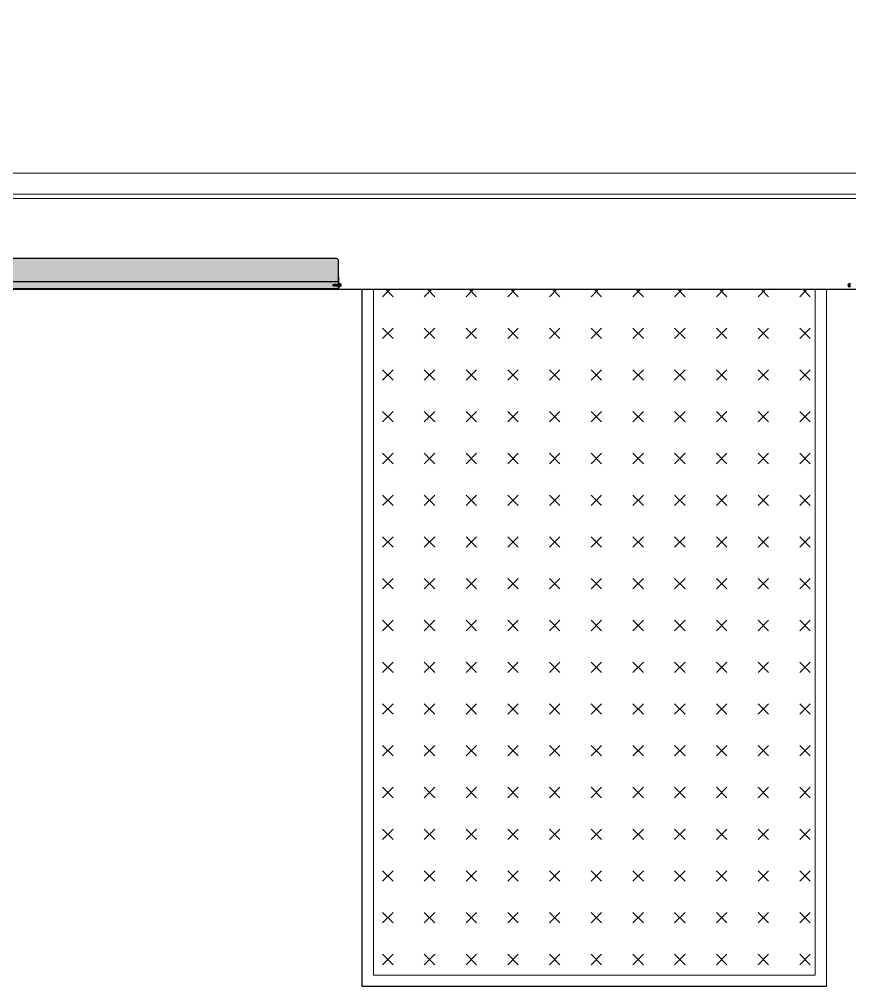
# Model space of a CAD drawing. Header units: millimetres. Extents: x 4003075 to 5615882, y 1445368 to 2591247.
# Drawn here: x 5413600 to 5417174, y 2413368 to 2417529 of the extents above; entities that cross this region are included whole.
import ezdxf

# ---------------------------------------------------------------- set-up
doc = ezdxf.new("R2010")
doc.units = ezdxf.units.MM
for name, color, linetype in [('HEB-Area(PC Topping)', 3, 'Continuous'), ('XR-평면도$0$A-ELEV-PATT', 9, 'Continuous'), ('XR-평면도$0$FUR', 9, 'Continuous')]:
    doc.layers.add(name, color=color, linetype=linetype)
for name, color, linetype, lineweight in [('XR-평면도$0$A-CNTL', 9, 'Continuous', 15), ('XR-평면도$0$A-ELEV-LIN2', 9, 'Continuous', 25), ('XR-평면도$0$A-ELEV-LIN3', 9, 'Continuous', 18)]:
    doc.layers.add(name, color=color, linetype=linetype, lineweight=lineweight)

# ---------------------------------------------------------------- blocks, each defined once
blk = doc.blocks.new('XR-평면도$0$중심선(210216)')
at = {"layer": 'XR-평면도$0$A-CNTL', "ltscale": 300}
blk.add_lwpolyline([(-10000, 77000), (186000, 77000)], dxfattribs=at)
blk = doc.blocks.new('XR-평면도$0$DOCK LEVELER')
at = {"layer": 'XR-평면도$0$A-ELEV-PATT'}
h = blk.add_hatch(dxfattribs=at)
h.set_pattern_fill('CROSS', color=256, scale=20, angle=45, style=0)
h.set_pattern_definition([(45, (-351777.25, -177961.83), (1e-14, 179.605122), [63.5, -190.5]), (135, (-351732.35, -177961.83), (-179.605122, 1e-14), [63.5, -190.5])])
h.paths.add_polyline_path([(-950, 2950), (-950, 0), (950, 0), (950, 2950)])
at = {"layer": 'XR-평면도$0$A-ELEV-LIN3'}
for p, q in [((-950, 0), (-950, 2950)), ((-950, 2950), (950, 2950)), ((950, 2950), (950, 0))]:
    blk.add_line(p, q, dxfattribs=at)
blk.add_lwpolyline([(1000, 0), (-1000, 0), (-1000, 3000), (1000, 3000)], close=True, dxfattribs=at)
blk = doc.blocks.new('XR-평면도$0$스크린+범퍼_기준층(도크레밸러)')
at = {"layer": 'XR-평면도$0$A-ELEV-PATT', "ltscale": 0.002}
h = blk.add_hatch(dxfattribs=at)
h.set_pattern_fill('AR-HBONE', color=256, scale=0.1, angle=450, style=0)
h.set_pattern_definition([(135, (-50954683.464, -21380461.164), (-14.3684097937, 2e-14), [30.48, -10.16]), (225, (-50954690.648, -21380453.98), (-14.3684097937, 2e-14), [30.48, -10.16])])
h.paths.add_polyline_path([(32, -4398), (2, -4398), (2, -602), (32, -602)])
h = blk.add_hatch(dxfattribs=at)
h.set_pattern_fill('AR-SAND', color=256, angle=450, style=0)
h.set_pattern_definition([(127.5, (-50954928.292, -21381394.81), (-48.941323733, -1.600031296), [0, -38.608, 0, -43.18, 0, -41.275]), (97.5, (-50954928.29, -21381394.81), (-71.68251006, 44.95232831), [0, -20.828, 0, -34.798, 0, -13.335]), (57.5, (-50954928.292, -21381426.05), (-0.143718468, 79.099237024), [0, -12.7, 0, -45.72, 0, -59.69]), (47.5, (-50954928.29, -21381426.05), (-22.292932326, 76.35564525), [0, -6.35, 0, -29.972, 0, -34.29])])
edge = h.paths.add_edge_path()
edge.add_line((123.7, -4398), (32, -4398))
edge.add_line((32, -4398), (32, -602))
edge.add_line((32, -602), (123.7, -602))
edge.add_arc((123.7, -610.3), 8.33, 360, 450, ccw=False)
edge.add_line((132, -610.3), (132, -4389.7))
edge.add_arc((123.7, -4389.7), 8.33, 270, 360, ccw=False)
at = {"layer": 'XR-평면도$0$A-ELEV-LIN3'}
blk.add_line((0, -4400), (0, -600), dxfattribs=at)
at = {"layer": 'XR-평면도$0$A-ELEV-LIN3', "linetype": 'Continuous'}
blk.add_lwpolyline([(408.8, -619.5), (408.8, -10380.5), (391.3, -10380.5), (391.3, -619.5)], dxfattribs=at)
at = {"layer": 'XR-평면도$0$A-ELEV-PATT'}
for p, q in [((32, -4398), (32, -602)), ((132, -4389.7), (132, -610.3)), ((2, -4398), (123.7, -4398)), ((22.9, -4403.8), (12.4, -4403.8)), ((12.4, -4407.5), (12.4, -4403.8)), ((21.8, -4381.1), (13.5, -4384.5)), ((21.8, -4381.1), (13.5, -4384.5)), ((16.6, -4381.4), (13.5, -4382.7)), ((16.6, -4381.4), (13.5, -4382.7)), ((21.8, -4382.9), (13.5, -4386.4)), ((21.8, -4382.9), (13.5, -4386.4)), ((21.8, -4384.8), (13.5, -4388.2)), ((21.8, -4384.8), (13.5, -4388.2)), ((21.8, -4386.6), (13.5, -4390)), ((21.8, -4386.6), (13.5, -4390)), ((21.8, -4388.4), (13.5, -4391.9)), ((21.8, -4388.4), (13.5, -4391.9)), ((21.8, -4390.3), (13.5, -4393.7)), ((21.8, -4390.3), (13.5, -4393.7)), ((21.8, -4392.1), (13.5, -4395.5)), ((21.8, -4392.1), (13.5, -4395.5)), ((21.8, -4393.9), (13.5, -4397.4)), ((21.8, -4393.9), (13.5, -4397.4)), ((21.8, -4395.8), (13.5, -4399.2)), ((21.8, -4395.8), (13.5, -4399.2)), ((21.8, -4408), (13.6, -4408)), ((14.5, -4377.6), (14.5, -4381.9)), ((14.5, -4382.7), (14.5, -4383.7)), ((14.5, -4384.5), (14.5, -4385.5)), ((14.5, -4386.4), (14.5, -4387.4)), ((14.5, -4388.2), (14.5, -4389.2)), ((14.5, -4390), (14.5, -4391)), ((14.5, -4391.9), (14.5, -4392.9)), ((14.5, -4393.7), (14.5, -4394.7)), ((14.5, -4395.5), (14.5, -4396.5)), ((14.5, -4397.4), (14.5, -4398.4)), ((14.5, -4399.2), (14.5, -4400)), ((15, -4407.5), (15, -4403.8)), ((21.8, -4397.6), (15.9, -4400)), ((20.4, -4407.5), (20.4, -4403.8)), ((20.8, -4377.6), (20.8, -4381.1)), ((20.8, -4381.9), (20.8, -4382.9)), ((20.8, -4383.7), (20.8, -4384.8)), ((20.8, -4385.6), (20.8, -4386.6)), ((20.8, -4387.4), (20.8, -4388.4)), ((20.8, -4389.2), (20.8, -4390.3)), ((20.8, -4391.1), (20.8, -4392.1)), ((20.8, -4392.9), (20.8, -4393.9)), ((20.8, -4394.7), (20.8, -4395.8)), ((20.8, -4396.6), (20.8, -4397.6)), ((20.8, -4398.4), (20.8, -4400)), ((22.9, -4407.5), (22.9, -4403.8)), ((12.4, -6592.5), (12.4, -6596.2)), ((22.9, -6596.2), (12.4, -6596.2)), ((21.8, -6592), (13.6, -6592)), ((15, -6592.5), (15, -6596.2)), ((20.4, -6592.5), (20.4, -6596.2)), ((22.9, -6592.5), (22.9, -6596.2))]:
    blk.add_line(p, q, dxfattribs=at)
at = {"layer": 'XR-평면도$0$A-ELEV-PATT', "ltscale": 0.002}
blk.add_lwpolyline([(52, -602), (52, -600), (0, -600), (0, -4400), (52, -4400), (52, -4398), (2, -4398), (2, -602)], close=True, dxfattribs=at)
at = {"layer": 'XR-평면도$0$A-ELEV-PATT'}
for points in [[(32, -4398), (2, -4398), (2, -602), (32, -602)], [(14.5, -4383.1), (13.5, -4382.7), (14.5, -4383.5)], [(14.5, -4384.9), (13.5, -4384.5), (14.5, -4385.3)], [(14.5, -4386.8), (13.5, -4386.4), (14.5, -4387.2)], [(14.5, -4388.6), (13.5, -4388.2), (14.5, -4389)], [(14.5, -4390.4), (13.5, -4390), (14.5, -4390.8)], [(14.5, -4392.3), (13.5, -4391.9), (14.5, -4392.7)], [(14.5, -4394.1), (13.5, -4393.7), (14.5, -4394.5)], [(14.5, -4395.9), (13.5, -4395.5), (14.5, -4396.3)], [(14.5, -4397.8), (13.5, -4397.4), (14.5, -4398.2)], [(14.5, -4399.6), (13.5, -4399.2), (14.5, -4400)], [(20.8, -4379.7), (16.6, -4381.5), (14.5, -4380.3), (17, -4377.8), (17.7, -4372.8)], [(14.5, -4377.6), (17.7, -4372.8), (20.8, -4377.6)], [(15.1, -4400), (20.8, -4397.6), (21.8, -4397.6), (20.8, -4398.4), (17, -4400)], [(20.8, -4380.7), (21.8, -4381.1), (20.8, -4380.3)], [(20.8, -4380.7), (21.8, -4381.1), (20.8, -4380.3)], [(20.8, -4382.5), (21.8, -4382.9), (20.8, -4382.1)], [(20.8, -4382.5), (21.8, -4382.9), (20.8, -4382.1)], [(20.8, -4384.4), (21.8, -4384.8), (20.8, -4384)], [(20.8, -4384.4), (21.8, -4384.8), (20.8, -4384)], [(20.8, -4386.2), (21.8, -4386.6), (20.8, -4385.8)], [(20.8, -4386.2), (21.8, -4386.6), (20.8, -4385.8)], [(20.8, -4388), (21.8, -4388.4), (20.8, -4387.6)], [(20.8, -4388), (21.8, -4388.4), (20.8, -4387.6)], [(20.8, -4389.9), (21.8, -4390.3), (20.8, -4389.5)], [(20.8, -4389.9), (21.8, -4390.3), (20.8, -4389.5)], [(20.8, -4391.7), (21.8, -4392.1), (20.8, -4391.3)], [(20.8, -4391.7), (21.8, -4392.1), (20.8, -4391.3)], [(20.8, -4393.5), (21.8, -4393.9), (20.8, -4393.1)], [(20.8, -4393.5), (21.8, -4393.9), (20.8, -4393.1)], [(20.8, -4395.4), (21.8, -4395.8), (20.8, -4395)], [(20.8, -4395.4), (21.8, -4395.8), (20.8, -4395)], [(20.8, -4397.2), (21.8, -4397.6), (20.8, -4396.8)]]:
    blk.add_lwpolyline(points, dxfattribs=at)
for points in [[(8.7, -4400.8), (26.7, -4400.8), (26.7, -4400), (8.7, -4400)], [(13.4, -4403.8), (22, -4403.8), (26.7, -4400.8), (8.7, -4400.8)], [(13.5, -4384.5), (14.5, -4383.7), (20.8, -4381.1), (21.8, -4381.1), (20.8, -4381.9), (14.5, -4384.5)], [(13.5, -4382.7), (14.5, -4381.9), (15.6, -4381.4), (16.6, -4381.4), (15.6, -4382.3), (14.5, -4382.7)], [(13.5, -4386.4), (14.5, -4385.5), (20.8, -4382.9), (21.8, -4382.9), (20.8, -4383.7), (14.5, -4386.4)], [(13.5, -4388.2), (14.5, -4387.4), (20.8, -4384.8), (21.8, -4384.8), (20.8, -4385.6), (14.5, -4388.2)], [(13.5, -4390), (14.5, -4389.2), (20.8, -4386.6), (21.8, -4386.6), (20.8, -4387.4), (14.5, -4390)], [(13.5, -4391.9), (14.5, -4391), (20.8, -4388.4), (21.8, -4388.4), (20.8, -4389.2), (14.5, -4391.9)], [(13.5, -4393.7), (14.5, -4392.9), (20.8, -4390.3), (21.8, -4390.3), (20.8, -4391.1), (14.5, -4393.7)], [(13.5, -4395.5), (14.5, -4394.7), (20.8, -4392.1), (21.8, -4392.1), (20.8, -4392.9), (14.5, -4395.5)], [(13.5, -4397.4), (14.5, -4396.5), (20.8, -4393.9), (21.8, -4393.9), (20.8, -4394.7), (14.5, -4397.4)], [(13.5, -4399.2), (14.5, -4398.4), (20.8, -4395.8), (21.8, -4395.8), (20.8, -4396.6), (14.5, -4399.2)], [(13.4, -6596.2), (22, -6596.2), (26.7, -6599.2), (8.7, -6599.2)]]:
    blk.add_lwpolyline(points, close=True, dxfattribs=at)
for centre, radius, start, end in [((13.7, -4406.1), 1.86, 226.9662, 313.0338), ((17.7, -4400.4), 7.61, 249.1195, 290.8805), ((21.7, -4406.1), 1.86, 226.9662, 313.0338), ((123.7, -4389.7), 8.33, 270, 0), ((13.7, -6593.9), 1.86, 46.9662, 133.0338), ((17.7, -6599.6), 7.61, 69.1195, 110.8805), ((21.7, -6593.9), 1.86, 46.9662, 133.0338)]:
    blk.add_arc(centre, radius, start, end, dxfattribs=at)

msp = doc.modelspace()

# ---------------------------------------------------------------- linework, layer by layer
at = {"layer": 'HEB-Area(PC Topping)', "color": 0}
msp.add_lwpolyline([(5417075.1, 2413367.6), (5415075, 2413367.6), (5415075, 2416367.6)], dxfattribs=at)
at = {"layer": 'XR-평면도$0$A-ELEV-LIN2'}
msp.add_line((5411125, 2416367.6), (5421025, 2416367.6), dxfattribs=at)
msp.add_line((5411125, 2416367.6), (5421025, 2416367.6), dxfattribs=at)
msp.add_line((5411125, 2416367.6), (5421025, 2416367.6), dxfattribs=at)
at = {"layer": 'XR-평면도$0$A-ELEV-LIN3'}
msp.add_lwpolyline([(5457975, 2428767.6), (5457975, 2430167.6), (5456575, 2430167.6), (5456575, 2429267.6), (5444125, 2429267.6), (5444125, 2429867.6), (5443025, 2429867.6), (5443025, 2428367.6), (5444125, 2428367.6), (5444125, 2416867.6), (5388025, 2416867.6), (5388025, 2428367.6), (5389125, 2428367.6), (5389125, 2429867.6), (5388025, 2429867.6), (5388025, 2429267.6), (5378125, 2429267.6)], dxfattribs=at)
msp.add_lwpolyline([(5457975, 2428767.6), (5457975, 2430167.6), (5456575, 2430167.6), (5456575, 2429267.6), (5444125, 2429267.6), (5444125, 2429867.6), (5443025, 2429867.6), (5443025, 2428367.6), (5444125, 2428367.6), (5444125, 2416867.6), (5388025, 2416867.6), (5388025, 2428367.6), (5389125, 2428367.6), (5389125, 2429867.6), (5388025, 2429867.6), (5388025, 2429267.6), (5378125, 2429267.6)], dxfattribs=at)
msp.add_lwpolyline([(5457975, 2428767.6), (5457975, 2430167.6), (5456575, 2430167.6), (5456575, 2429267.6), (5444125, 2429267.6), (5444125, 2429867.6), (5443025, 2429867.6), (5443025, 2428367.6), (5444125, 2428367.6), (5444125, 2416867.6), (5388025, 2416867.6), (5388025, 2428367.6), (5389125, 2428367.6), (5389125, 2429867.6), (5388025, 2429867.6), (5388025, 2429267.6), (5378125, 2429267.6)], dxfattribs=at)

# ---------------------------------------------------------------- block references
at = {"rotation": 90}
msp.add_blockref('XR-평면도$0$스크린+범퍼_기준층(도크레밸러)', (5410575, 2416367.6), dxfattribs=at)
msp.add_blockref('XR-평면도$0$스크린+범퍼_기준층(도크레밸러)', (5410575, 2416367.6), dxfattribs=at)
msp.add_blockref('XR-평면도$0$스크린+범퍼_기준층(도크레밸러)', (5410575, 2416367.6), dxfattribs=at)
at = {"layer": 'XR-평면도$0$A-CNTL'}
msp.add_blockref('XR-평면도$0$중심선(210216)', (5322575, 2339367.6), dxfattribs=at)
at = {"layer": 'XR-평면도$0$FUR', "xscale": -1, "rotation": 180}
msp.add_blockref('XR-평면도$0$DOCK LEVELER', (5416075, 2416367.6), dxfattribs=at)
msp.add_blockref('XR-평면도$0$DOCK LEVELER', (5416075, 2416367.6), dxfattribs=at)
msp.add_blockref('XR-평면도$0$DOCK LEVELER', (5416075, 2416367.6), dxfattribs=at)
msp.add_blockref('XR-평면도$0$DOCK LEVELER', (5416075, 2416367.6), dxfattribs=at)
msp.add_blockref('XR-평면도$0$DOCK LEVELER', (5416075, 2416367.6), dxfattribs=at)
msp.add_blockref('XR-평면도$0$DOCK LEVELER', (5416075, 2416367.6), dxfattribs=at)

doc.saveas('drawing.dxf')
